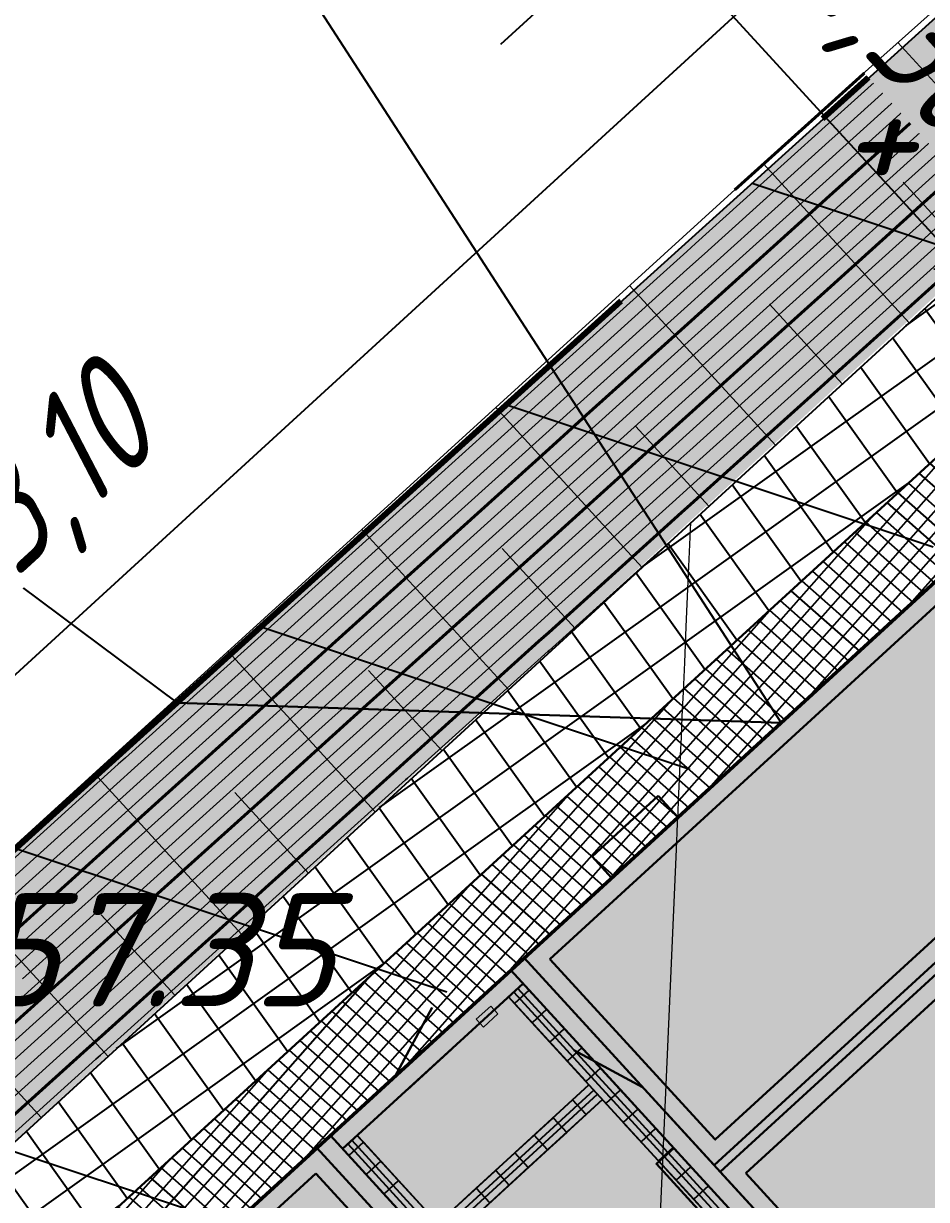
# Model space of a CAD drawing. Header units: metres. Extents: x 2306714 to 2308412, y 453204 to 454783.
# Drawn here: x 2306777.98 to 2306787.93, y 453294.09 to 453307.05 of the extents above; entities that cross this region are included whole.
import ezdxf

# ---------------------------------------------------------------- set-up
doc = ezdxf.new("R2010")
doc.units = ezdxf.units.M
doc.linetypes.add('ACAD_ISO02W100', pattern=[15, 12, -3])
for name, color, linetype, lineweight in [('280_ПОР_Откосы планировки', 250, 'Continuous', 20), ('ГП_АД том 3.2.6', 250, 'Continuous', 40), ('ГП_Борт_БР100.20.8', 15, 'Continuous', 30), ('ГП_ВП', 1, 'Continuous', 40), ('ГП_Границы ЗУ', 1, 'Continuous', 50), ('ГП_Контур здания', 1, 'Continuous', 40)]:
    doc.layers.add(name, color=color, linetype=linetype, lineweight=lineweight)
for name, color, linetype in [('АД_серый', 250, 'Continuous'), ('ГП_здания', 7, 'Continuous'), ('ГП_ПЗМ', 7, 'Continuous'), ('ГП_ПЗМ @ 0.5 (1)', 7, 'Continuous'), ('ГП_Размеры проезд', 7, 'Continuous'), ('ПП_Дорога_Покрытия_Газон', 3, 'Continuous')]:
    doc.layers.add(name, color=color, linetype=linetype)
doc.layers.add('ГП_Штриховка отмостки', color=7, linetype='Continuous', true_color=0xfbfccf)
doc.styles.add('ASML', font='isocpeui.ttf')
doc.styles.add('Ck_rus', font='isocpeur.ttf', dxfattribs={"width": 0.8, "oblique": 15, "height": 2.5})
doc.styles.add('СПДС', font='isocpeur.ttf')
doc.dimstyles.new('Ck_Линейный р-р', dxfattribs={"dimscale": 0, "dimtxt": 2.5, "dimasz": 1, "dimexe": 0.5, "dimexo": 0.5, "dimtad": 1, "dimzin": 1, "dimtxsty": 'Ck_rus', "dimblk": 'OBLIQUE', "dimcen": 0, "dimdle": 0.1, "dimadec": 0, "dimazin": 0, "dimtfac": 1, "dimtofl": 0, "dimtmove": 1, "dimatfit": 3, "dimfxl": 1, "dimarcsym": 0})

# ---------------------------------------------------------------- blocks, each defined once
blk = doc.blocks.new('АД 3.2.6')
at = {"layer": 'АД_серый'}
h = blk.add_hatch(dxfattribs=at)
h.set_pattern_fill('ANSI37', color=256, scale=0.25)
h.set_pattern_definition([(45, (-2306965.9422, -453205.9558), (-0.56126600757, 0.56126600757), []), (135, (-2306965.9422, -453205.9558), (-0.56126600757, -0.56126600757), [])])
edge = h.paths.add_edge_path()
edge.add_line((1053.932, 1206.085), (1054.025, 1208.205))
edge.add_line((1054.025, 1208.205), (1018.622, 1175.792))
edge.add_line((1018.622, 1175.792), (966.992, 1128.523))
edge.add_line((966.992, 1128.523), (878.484, 1047.491))
edge.add_line((878.484, 1047.491), (841.605, 1013.727))
edge.add_line((841.605, 1013.727), (814.315, 988.742))
edge.add_line((814.315, 988.742), (777.436, 954.979))
edge.add_line((777.436, 954.979), (740.558, 921.215))
edge.add_line((740.558, 921.215), (666.801, 853.688))
edge.add_line((666.801, 853.688), (629.922, 819.925))
edge.add_line((629.922, 819.925), (593.044, 786.161))
edge.add_line((593.044, 786.161), (556.165, 752.398))
edge.add_line((556.165, 752.398), (292.418, 510.929))
edge.add_line((292.418, 510.929), (59.061, 297.283))
edge.add_arc((479.248, -161.67), 622.25, 132.475091, 141.131797)
edge.add_line((-5.231, 228.811), (-27.958, 200.613))
edge.add_arc((-516.719, 594.546), 627.75, 312.475231, 321.131797, ccw=False)
edge.add_line((-92.817, 131.536), (-212.235, 22.206))
edge.add_line((-212.235, 22.206), (-211.222, 21.099))
edge.add_line((-211.222, 21.099), (-91.804, 130.43))
edge.add_arc((-516.719, 594.546), 629.25, 312.475231, 321.131797)
edge.add_line((-26.79, 199.672), (-4.063, 227.87))
edge.add_arc((479.248, -161.67), 620.75, 132.475091, 141.131797, ccw=False)
edge.add_line((60.074, 296.177), (293.446, 509.837))
edge.add_line((293.446, 509.837), (557.178, 751.291))
edge.add_line((557.178, 751.291), (594.057, 785.055))
edge.add_line((594.057, 785.055), (630.935, 818.818))
edge.add_line((630.935, 818.818), (667.814, 852.582))
edge.add_line((667.814, 852.582), (741.571, 920.109))
edge.add_line((741.571, 920.109), (778.449, 953.872))
edge.add_line((778.449, 953.872), (815.328, 987.636))
edge.add_line((815.328, 987.636), (842.618, 1012.621))
edge.add_line((842.618, 1012.621), (879.496, 1046.384))
edge.add_line((879.496, 1046.384), (968.005, 1127.417))
edge.add_line((968.005, 1127.417), (1019.635, 1174.685))
edge.add_line((1019.635, 1174.685), (1053.932, 1206.085))
blk = doc.blocks.new('A$Cc45fd573')
h = blk.add_hatch(color=1)
h.dxf.hatch_style = 1
h.paths.add_polyline_path([(16.274, 22.335), (33.203, 38.051), (37.49, 33.434), (20.56, 17.718)])
at = {"layer": 'ГП_Штриховка отмостки'}
h = blk.add_hatch(dxfattribs=at)
h.set_pattern_fill('ANSI37', color=8, scale=0.05, angle=-176.0662)
h.set_pattern_definition([(228.933840316, (-2303578.81353, -469156.88798), (0.119689804284, -0.104287646682), []), (318.933840316, (-2303578.81353, -469156.88798), (0.104287646682, 0.119689804284), [])])
h.paths.add_polyline_path([(14.861, 22.388), (33.256, 39.465), (38.903, 33.382), (20.508, 16.305)])
h.paths.add_polyline_path([(16.274, 22.335), (33.203, 38.051), (37.49, 33.434), (20.56, 17.718)], flags=16)
at = {"layer": 'ПП_Дорога_Покрытия_Газон'}
h = blk.add_hatch(dxfattribs=at)
h.set_pattern_fill('ANSI37', color=256, scale=0.15, angle=-9.0804)
h.set_pattern_definition([(35.919605022, (-2303578.81353, -469156.888), (-0.27939182252, 0.38568675373), []), (125.919605022, (-2303578.81353, -469156.888), (-0.38568675373, -0.27939182252), [])])
h.paths.add_polyline_path([(11.346, 7.8), (3.284, 0.317), (73.203, 65.221)], flags=17)
edge = h.paths.add_edge_path()
edge.add_line((72.051, 62.787), (71.37, 63.52))
edge.add_line((71.37, 63.52), (50.754, 44.383))
edge.add_line((50.754, 44.383), (51.435, 43.649))
edge.add_line((51.435, 43.649), (50.335, 42.629))
edge.add_line((50.335, 42.629), (49.654, 43.362))
edge.add_line((49.654, 43.362), (37.291, 31.885))
edge.add_line((37.291, 31.885), (37.971, 31.152))
edge.add_line((37.971, 31.152), (36.872, 30.131))
edge.add_line((36.872, 30.131), (36.191, 30.864))
edge.add_line((36.191, 30.864), (12.446, 8.821))
edge.add_line((12.446, 8.821), (13.126, 8.088))
edge.add_line((13.126, 8.088), (12.027, 7.068))
edge.add_line((12.027, 7.068), (11.346, 7.8))
edge.add_line((11.346, 7.8), (3.284, 0.317))
edge.add_line((3.284, 0.317), (3.965, -0.416))
edge.add_line((3.965, -0.416), (2.939, -1.369))
edge.add_line((2.939, -1.369), (2.258, -0.636))
edge.add_line((2.258, -0.636), (-3.607, -6.081))
edge.add_line((-3.607, -6.081), (-6.938, -2.487))
edge.add_line((-6.938, -2.487), (17.173, 19.896))
edge.add_line((17.173, 19.896), (14.861, 22.388))
edge.add_line((14.861, 22.388), (39.705, 45.452))
edge.add_line((39.705, 45.452), (39.658, 45.503))
edge.add_line((39.658, 45.503), (52.85, 57.749))
edge.add_line((52.85, 57.749), (51.061, 59.676))
edge.add_line((51.061, 59.676), (65.719, 73.283))
edge.add_line((65.719, 73.283), (73.203, 65.221))
edge.add_line((73.203, 65.221), (72.47, 64.541))
edge.add_line((72.47, 64.541), (73.15, 63.808))
edge.add_line((73.15, 63.808), (74.616, 65.168))
edge.add_line((74.616, 65.168), (65.772, 74.696))
edge.add_line((65.772, 74.696), (49.648, 59.729))
edge.add_line((49.648, 59.729), (51.28, 57.97))
edge.add_line((51.28, 57.97), (13.243, 22.66))
edge.add_line((13.243, 22.66), (15.761, 19.948))
edge.add_line((15.761, 19.948), (-7.622, -1.758))
edge.add_line((-7.622, -1.758), (-2.927, -6.814))
edge.add_line((-2.927, -6.814), (72.051, 62.787))
at = {"layer": 'ГП_Борт_БР100.20.8'}
blk.add_lwpolyline([(14.861, 22.388), (39.705, 45.452), (39.658, 45.503), (52.85, 57.749), (51.061, 59.676), (65.719, 73.283), (73.203, 65.221), (72.47, 64.541), (73.15, 63.808), (72.051, 62.787), (71.37, 63.52), (50.754, 44.383), (51.435, 43.649), (50.336, 42.628), (49.654, 43.362), (37.291, 31.885), (37.971, 31.152), (36.872, 30.131), (36.192, 30.864), (12.446, 8.821)], dxfattribs=at)
at = {"layer": 'ГП_Контур здания', "color": 250, "lineweight": 50, "ltscale": 100}
blk.add_lwpolyline([(16.274, 22.335), (33.203, 38.051), (37.49, 33.434), (20.56, 17.718)], close=True, dxfattribs=at)
at = {"layer": 'ГП_Штриховка отмостки', "color": 8}
blk.add_lwpolyline([(14.861, 22.388), (33.256, 39.465), (38.903, 33.382), (20.508, 16.305)], close=True, dxfattribs=at)
at = {"layer": 'ПП_Дорога_Покрытия_Газон'}
blk.add_lwpolyline([(-2.928, -6.814), (-7.622, -1.758), (15.76, 19.949), (13.243, 22.66), (51.28, 57.97), (49.648, 59.729), (65.772, 74.696), (74.616, 65.168)], close=True, dxfattribs=at)
blk = doc.blocks.new('_Oblique')
at = {"color": 0, "linetype": 'ByBlock', "lineweight": -2}
blk.add_line((-0.5, -0.5), (0.5, 0.5), dxfattribs=at)
blk = doc.blocks.new('*D93')
at = {"layer": 'ГП_Размеры проезд', "color": 0, "lineweight": -2, "transparency": 16777216}
for p, q in [((2306785.666, 453307.28), (2306788.367, 453304.33)), ((2306789.279, 453303.334), (2306788.333, 453304.367))]:
    blk.add_line(p, q, dxfattribs=at)
at = {"layer": 'ГП_Размеры проезд', "color": 0, "lineweight": -2, "transparency": 16777216, "xscale": 0.5, "yscale": 0.5, "zscale": 0.5}
for p, rotation in [((2306788.367, 453304.33), 132.47637244664), ((2306789.245, 453303.371), 312.4763724466401)]:
    blk.add_blockref('_Oblique', p, dxfattribs=dict(at, rotation=rotation))
at = {"layer": 'ГП_Размеры проезд', "color": 0, "lineweight": 30, "transparency": 16777216, "insert": (2306787.731, 453306.876), "char_height": 1.25, "attachment_point": 5, "rotation": 312.4764, "style": 'Ck_rus', "bg_fill": 3, "box_fill_scale": 1.1, "bg_fill_color": 9, "bg_fill_true_color": 13158600, "bg_fill_transparency": 0}
blk.add_mtext('1,30', dxfattribs=at)
blk = doc.blocks.new('BD_Cart_Volume')
at = {"color": 1, "linetype": 'ByBlock', "lineweight": -2, "transparency": 33554687, "style": 'СПДС'}
blk.add_attdef('Volume_001', (-2.125, 0.75), '', height=2.5, dxfattribs=at)
at = {"color": 7, "linetype": 'ByBlock', "lineweight": -2, "transparency": 33554687, "style": 'СПДС'}
blk.add_attdef('Area_001', (-1.0625, -1.625), '', height=1.25, dxfattribs=at)
blk = doc.blocks.new('Площадка НОП парковаязона')
at = {"layer": 'ГП_ПЗМ'}
h = blk.add_hatch(dxfattribs=at)
h.set_pattern_fill('ANSI31', color=1, angle=5156.6202, style=0)
h.set_pattern_definition([(161.62015618, (-2306729.4586, -453201.8055), (-1.001125794, -3.013033711), [])])
h.paths.add_polyline_path([(25.713, 57.762), (25.713, 69.743), (19.841, 64.172)], flags=0)
h.paths.add_polyline_path([(45.713, 76.071), (47.558, 77.76), (45.713, 77.76)], flags=0)
h.paths.add_polyline_path([(65.713, 94.381), (69.403, 97.76), (65.713, 97.76)], flags=0)
h.paths.add_polyline_path([(98.544, 137.76), (90.749, 137.76), (93.578, 140.331), (96.477, 140.173), (98.424, 137.901)], flags=0)
h.paths.add_polyline_path([(91.249, 117.76), (88.286, 117.76), (87.649, 117.176), (87.114, 117.76), (85.713, 117.76), (85.713, 112.692)], flags=0)
h.paths.add_polyline_path([(87.114, 117.76), (85.713, 119.291), (85.713, 117.76)], flags=0)
h.paths.add_polyline_path([(85.713, 127.606), (85.713, 133.19), (90.749, 137.76), (98.544, 137.76), (99.695, 136.418), (101.686, 134.094), (100.375, 132.893), (103.751, 129.206), (91.249, 117.76), (88.286, 117.76), (100.925, 129.331), (94.847, 135.969)], flags=0)
h.paths.add_polyline_path([(85.713, 133.19), (77.256, 125.561), (77.167, 122.502), (77.357, 122.305), (72.344, 117.76), (85.713, 117.76), (85.713, 119.291), (81.571, 123.815), (85.713, 127.606)], flags=0)
h.paths.add_polyline_path([(65.713, 111.768), (65.713, 97.76), (69.403, 97.76), (85.713, 112.692), (85.713, 117.76), (72.344, 117.76)], flags=0)
h.paths.add_polyline_path([(45.713, 77.76), (34.164, 77.76), (41.308, 84.538), (40.356, 85.548), (40.452, 88.908), (45.713, 93.696), (45.713, 87.731), (44.912, 86.998), (45.713, 86.123)], flags=0)
h.paths.add_polyline_path([(65.713, 94.381), (65.713, 97.76), (64.751, 97.76), (65.521, 96.919), (49.369, 82.13), (45.713, 86.123), (45.713, 77.76), (47.558, 77.76)], flags=0)
h.paths.add_polyline_path([(45.713, 93.696), (45.713, 87.731), (56.667, 97.76), (50.211, 97.76)], flags=0)
h.paths.add_polyline_path([(50.211, 97.76), (56.667, 97.76), (61.065, 101.786), (64.751, 97.76), (65.713, 97.76), (65.713, 111.768)], flags=0)
h.paths.add_polyline_path([(25.713, 69.743), (25.713, 57.762), (45.713, 76.071), (45.713, 77.76), (34.164, 77.76)], flags=0)
h.paths.add_polyline_path([(74.746, 113.499), (70.32, 109.447), (74.372, 105.022), (78.797, 109.074)])
h.paths.add_polyline_path([(29.118, 65.894), (30.15, 66.839), (31.299, 65.585), (30.266, 64.64)])
h.paths.add_polyline_path([(33.028, 71.101), (34.986, 68.962), (40.518, 74.026), (38.56, 76.165)])
for points in [[(50.211, 97.76), (56.87, 97.539), (62.152, 102.375), (65.713, 98.487), (65.713, 98.487), (65.713, 111.768)], [(45.713, 93.696), (45.713, 87.324), (56.87, 97.539), (50.211, 97.76)]]:
    blk.add_lwpolyline(points, close=True, dxfattribs=at)
at = {"layer": 'ГП_ПЗМ', "flags": 128}
for points in [[(40.893, 106.961), (45.352, 106.961), (45.352, 109.036), (45.352, 104.886), (45.352, 106.961), (50.772, 106.961), (56.87, 97.539)], [(33.88, 102.416), (38.599, 102.416), (38.599, 104.491), (38.599, 100.341), (38.599, 102.416), (43.962, 102.416), (50.211, 97.76)]]:
    blk.add_lwpolyline(points, dxfattribs=at)
at = {"layer": 'ГП_ПЗМ @ 0.5 (1)'}
ref = blk.add_blockref('BD_Cart_Volume', (60.496, 103.016), dxfattribs=dict(at, xscale=0.5, yscale=0.5, zscale=0.5))
ref.add_attrib('Volume_001', '+105.46', (57.496, 103.391), dxfattribs={"layer": '0', "color": 1, "linetype": 'ByBlock', "lineweight": -2, "transparency": 33554687, "height": 1.25, "style": 'ASML'})
ref = blk.add_blockref('BD_Cart_Volume', (49.794, 94.02), dxfattribs=dict(at, xscale=0.5, yscale=0.5, zscale=0.5))
ref.add_attrib('Volume_001', '+57.35', (47.149, 94.411), dxfattribs={"layer": '0', "color": 1, "linetype": 'ByBlock', "lineweight": -2, "transparency": 33554687, "height": 1.25, "style": 'ASML'})
blk = doc.blocks.new('Откос парковая 5 этап')
at = {"layer": '280_ПОР_Откосы планировки'}
h = blk.add_hatch(dxfattribs=at)
h.set_pattern_fill('GRASS', color=110, scale=0.02, style=0)
h.set_pattern_definition([(90, (39.45958, -132.47252), (-0.3592102448, 0.3592102448), [0.09525, -0.6231704896]), (45, (39.4596, -132.4725), (-0.35921024484, 0.35921024484), [0.09525, -0.41275]), (135, (39.4596, -132.4725), (-0.35921024484, -0.35921024484), [0.09525, -0.41275])])
edge = h.paths.add_edge_path()
edge.add_line((2306749.3, 453265.978), (2306770.766, 453286.343))
edge.add_line((2306770.766, 453286.343), (2306769.814, 453287.343))
edge.add_arc((2306771.561, 453288.979), 2.394, 133.6006, 223.1278, ccw=False)
edge.add_line((2306769.91, 453290.713), (2306806.815, 453324.11))
edge.add_line((2306806.815, 453324.11), (2306806.628, 453324.301))
edge.add_arc((2306808.15, 453325.795), 2.133, 132.3117, 224.4595, ccw=False)
edge.add_line((2306806.714, 453327.372), (2306823.024, 453342.137))
edge.add_arc((2306824.403, 453340.647), 2.031, 40.9819, 132.7766, ccw=False)
edge.add_line((2306825.936, 453341.979), (2306831.144, 453335.899))
edge.add_line((2306831.144, 453335.899), (2306829.834, 453334.699))
edge.add_line((2306829.834, 453334.699), (2306824.431, 453340.599))
edge.add_line((2306824.431, 453340.599), (2306808.204, 453325.744))
edge.add_line((2306808.204, 453325.744), (2306809.752, 453323.978))
edge.add_line((2306809.752, 453323.978), (2306771.545, 453288.928))
edge.add_line((2306771.545, 453288.928), (2306773.883, 453286.206))
edge.add_line((2306773.883, 453286.206), (2306750.477, 453264.693))
edge.add_line((2306750.477, 453264.693), (2306749.3, 453265.978))
at = {"layer": '280_ПОР_Откосы планировки', "color": 0, "linetype": 'Continuous', "lineweight": 20}
for p, q in [((2306789.212, 453305.103, 149.574), (2306787.617, 453306.845, 147.999)), ((2306787.74, 453303.755, 149.584), (2306786.134, 453305.509, 147.999)), ((2306788.476, 453304.429, 149.579), (2306787.674, 453305.305, 148.787)), ((2306786.268, 453302.407, 149.594), (2306784.659, 453304.165, 148.005)), ((2306787.004, 453303.081, 149.589), (2306786.2, 453303.959, 148.795)), ((2306784.795, 453301.059, 149.604), (2306783.183, 453302.821, 148.012)), ((2306785.532, 453301.733, 149.599), (2306784.726, 453302.613, 148.804)), ((2306783.323, 453299.712, 149.614), (2306781.707, 453301.476, 148.018)), ((2306784.059, 453300.386, 149.609), (2306783.252, 453301.267, 148.812)), ((2306781.851, 453298.364, 149.624), (2306780.232, 453300.132, 148.025)), ((2306782.587, 453299.038, 149.619), (2306781.778, 453299.921, 148.82)), ((2306780.379, 453297.016, 149.634), (2306778.756, 453298.788, 148.032)), ((2306781.115, 453297.69, 149.629), (2306780.304, 453298.575, 148.828)), ((2306778.906, 453295.668, 149.644), (2306777.279, 453297.444, 148.037)), ((2306779.642, 453296.342, 149.639), (2306778.83, 453297.229, 148.837)), ((2306778.17, 453294.994, 149.649), (2306777.356, 453295.883, 148.845))]:
    blk.add_line(p, q, dxfattribs=at)
blk.add_polyline3d([(2306775.354, 453295.693, 148.045), (2306779.028, 453299.035, 148.03), (2306786.85, 453306.161, 147.995), (2306796.01, 453314.332, 148.04)], dxfattribs=at)
blk = doc.blocks.new('МКА_АТС 23.1')
at = {"layer": 'ГП_здания', "lineweight": 30}
for p, q in [((10.168, 0), (10.98, 0.284)), ((9.2, -6.1), (9.2, 0)), ((11.9, -6.1), (11.9, 0)), ((9.2, -0.2), (11.9, -0.2)), ((10.164, -0.2), (10.826, -0.2)), ((11.816, -1.12), (12.1, -1.932)), ((11.9, -1.07), (11.9, -2.03))]:
    blk.add_line(p, q, dxfattribs=at)
at = {"layer": 'ГП_здания'}
for p, q in [((9.2, 0), (9.42, 0)), ((11.68, 0), (11.9, 0)), ((9.28, -0.2), (9.28, -1.529)), ((9.34, -1.515), (9.34, -0.2)), ((9.42, -0.2), (9.42, -1.45)), ((9.42, -0.2), (9.42, -0.3)), ((11.68, -1.45), (11.68, -0.2)), ((9.42, -0.3), (9.2, -0.3)), ((11.9, -0.3), (11.68, -0.3)), ((9.42, -0.585), (9.2, -0.585)), ((11.9, -0.585), (11.68, -0.585)), ((9.42, -0.875), (9.2, -0.875)), ((11.9, -0.875), (11.68, -0.875)), ((11.9, -1.16), (11.68, -1.16)), ((9.42, -1.515), (11.68, -1.515)), ((10.285, -1.735), (10.285, -1.515)), ((10.86, -1.735), (10.86, -1.515)), ((11.435, -1.735), (11.435, -1.515)), ((11.68, -6.1), (11.68, -1.465)), ((11.68, -1.595), (9.42, -1.595)), ((9.42, -1.655), (11.68, -1.655)), ((11.68, -1.735), (9.42, -1.735)), ((11.68, -1.735), (10.57, -1.735)), ((11.68, -1.72), (11.68, -1.72)), ((11.68, -1.79), (11.9, -1.79)), ((11.68, -2.075), (11.9, -2.075)), ((11.68, -2.365), (11.9, -2.365)), ((11.68, -2.94), (11.9, -2.94)), ((11.68, -3.225), (11.9, -3.225))]:
    blk.add_line(p, q, dxfattribs=at)
at = {"layer": 'ГП_здания', "lineweight": 0, "ltscale": 60}
for p, q in [((15.589, -0.2), (16.111, -0.2)), ((13.661, -3.4), (13.139, -3.4))]:
    blk.add_line(p, q, dxfattribs=at)
at = {"layer": 'ГП_здания', "lineweight": 30}
for points in [[(14.395, 0.32), (14.395, 0), (13.405, 0), (13.405, 0.32)], [(0, -3.1), (0, 0), (9, 0), (9, -3.1)], [(0, -6.3), (0, -3.2), (9, -3.2), (9, -6.3), (9, 0), (12.1, 0), (23.1, 0), (23.1, -3.1), (12.1, -3.1), (12.1, 0), (12.1, -6.3), (9, -6.3)], [(8.8, -0.2), (8.8, -2.9), (0.2, -2.9), (0.2, -0.2)], [(12.3, -0.2), (22.9, -0.2), (22.9, -2.9), (12.3, -2.9)], [(11.64, -3.74), (11.64, -2.66), (11.9, -2.66), (11.9, -3.74)], [(12.1, -3.2), (23.1, -3.2), (23.1, -6.3), (12.1, -6.3)], [(12.3, -3.4), (12.3, -6.1), (22.9, -6.1), (22.9, -3.4)]]:
    blk.add_lwpolyline(points, close=True, dxfattribs=at)
at = {"layer": 'ГП_здания', "lineweight": 0}
blk.add_lwpolyline([(11.468, -0.141), (11.252, -0.141), (11.252, -0.259), (11.468, -0.259)], close=True, dxfattribs=at)
at = {"layer": 'ГП_здания'}
for points in [[(11.9, -0.2), (11.9, -0.3), (11.68, -0.3), (11.68, -0.2)], [(9.42, -0.3), (9.42, -0.875), (9.2, -0.875), (9.2, -0.3)], [(11.9, -0.3), (11.9, -0.875), (11.68, -0.875), (11.68, -0.3)], [(9.42, -0.875), (9.42, -1.515), (9.2, -1.515), (9.2, -0.875)], [(11.9, -0.875), (11.9, -1.465), (11.68, -1.465), (11.68, -0.875)], [(9.995, -1.735), (9.42, -1.735), (9.42, -1.515), (9.995, -1.515)], [(10.57, -1.735), (9.995, -1.735), (9.995, -1.515), (10.57, -1.515)], [(11.145, -1.735), (10.57, -1.735), (10.57, -1.515), (11.145, -1.515)], [(11.68, -2.65), (11.68, -2.075), (11.9, -2.075), (11.9, -2.65)], [(11.68, -3.225), (11.68, -2.65), (11.9, -2.65), (11.9, -3.225)], [(11.68, -3.8), (11.68, -3.225), (11.9, -3.225), (11.9, -3.8)]]:
    blk.add_lwpolyline(points, close=True, dxfattribs=at)
for points in [[(11.76, -0.2), (11.76, -1.465), (11.76, -6.1)], [(11.82, -6.1), (11.82, -1.465), (11.82, -0.2)]]:
    blk.add_lwpolyline(points, dxfattribs=at)
blk = doc.blocks.new('*D293')
at = {"layer": 'ГП_Размеры проезд', "color": 0, "lineweight": -2, "transparency": 16777216}
for p, q in [((2306792.572, 453303.131), (2306787.326, 453308.861)), ((2306770.42, 453293.044), (2306787.532, 453308.71)), ((2306775.535, 453287.532), (2306770.288, 453293.262))]:
    blk.add_line(p, q, dxfattribs=at)
at = {"layer": 'ГП_Размеры проезд', "color": 0, "lineweight": -2, "transparency": 16777216, "xscale": 0.5, "yscale": 0.5, "zscale": 0.5}
for p, rotation in [((2306787.495, 453308.677), 42.47637245161665), ((2306770.457, 453293.078), 222.4763724516167)]:
    blk.add_blockref('_Oblique', p, dxfattribs=dict(at, rotation=rotation))
at = {"layer": 'ГП_Размеры проезд', "color": 0, "lineweight": 30, "transparency": 16777216, "insert": (2306778.132, 453301.799), "char_height": 1.25, "attachment_point": 5, "rotation": 42.4764, "style": 'Ck_rus', "bg_fill": 3, "box_fill_scale": 1.1, "bg_fill_color": 9, "bg_fill_true_color": 13158600, "bg_fill_transparency": 0}
blk.add_mtext('23,10', dxfattribs=at)
blk = doc.blocks.new('*D292')
at = {"layer": 'ГП_Размеры проезд', "color": 0, "lineweight": -2, "transparency": 16777216}
for p, q in [((2306791.002, 453306.326), (2306788.063, 453309.537)), ((2306787.458, 453308.643), (2306788.269, 453309.386)), ((2306785.733, 453309.109), (2306783.236, 453306.823)), ((2306787.863, 453309.014), (2306785.733, 453309.109)), ((2306790.265, 453305.651), (2306787.326, 453308.861))]:
    blk.add_line(p, q, dxfattribs=at)
at = {"layer": 'ГП_Размеры проезд', "color": 0, "lineweight": -2, "transparency": 16777216, "xscale": 0.5, "yscale": 0.5, "zscale": 0.5}
for p, rotation in [((2306788.232, 453309.352), 42.47637243691694), ((2306787.494, 453308.677), 222.4763724369169)]:
    blk.add_blockref('_Oblique', p, dxfattribs=dict(at, rotation=rotation))
at = {"layer": 'ГП_Размеры проезд', "color": 0, "lineweight": 30, "transparency": 16777216, "insert": (2306783.64, 453308.888), "char_height": 1.25, "attachment_point": 5, "rotation": 42.4764, "style": 'Ck_rus', "bg_fill": 3, "box_fill_scale": 1.1, "bg_fill_color": 9, "bg_fill_true_color": 13158600, "bg_fill_transparency": 0}
blk.add_mtext('1,00', dxfattribs=at)

msp = doc.modelspace()

# ---------------------------------------------------------------- block references
at = {"layer": 'ГП_АД том 3.2.6'}
msp.add_blockref('АД 3.2.6', (2306959.994, 453221.76), dxfattribs=at)

# ---------------------------------------------------------------- next in the draw order: block references
at = {"layer": 'ГП_здания', "rotation": 359.6050368473819}
msp.add_blockref('A$Cc45fd573', (2306758.146, 453266.36), dxfattribs=at)

# ---------------------------------------------------------------- next in the draw order: linework, layer by layer
at = {"layer": 'ГП_ВП', "color": 1, "linetype": 'Continuous', "lineweight": 20, "flags": 128}
for points, elevation in [([(2306794.483, 453312.834), (2306793.032, 453311.525), (2306792.958, 453311.458), (2306791.513, 453310.155), (2306791.432, 453310.082), (2306789.994, 453308.785), (2306789.907, 453308.706), (2306788.475, 453307.415), (2306788.381, 453307.331), (2306786.956, 453306.045), (2306786.853, 453305.952), (2306785.384, 453304.628), (2306785.288, 453304.541), (2306783.813, 453303.21), (2306783.724, 453303.13), (2306782.241, 453301.793), (2306782.159, 453301.719), (2306780.67, 453300.376), (2306780.595, 453300.308), (2306779.098, 453298.958), (2306779.019, 453298.887), (2306777.254, 453297.295)], 148.1), ([(2306794.483, 453312.834), (2306793.032, 453311.525), (2306792.958, 453311.458), (2306791.513, 453310.155), (2306791.432, 453310.082), (2306789.994, 453308.785), (2306789.907, 453308.706), (2306788.475, 453307.415), (2306788.381, 453307.331), (2306786.956, 453306.045), (2306786.853, 453305.952), (2306785.384, 453304.628), (2306785.288, 453304.541), (2306783.813, 453303.21), (2306783.724, 453303.13), (2306782.241, 453301.793), (2306782.159, 453301.719), (2306780.67, 453300.376), (2306780.595, 453300.308), (2306779.098, 453298.958), (2306779.019, 453298.887), (2306777.254, 453297.295)], 148.1), ([(2306794.484, 453312.632), (2306793.134, 453311.415), (2306792.959, 453311.257), (2306791.615, 453310.045), (2306791.435, 453309.883), (2306790.095, 453308.675), (2306789.91, 453308.508), (2306788.576, 453307.305), (2306788.386, 453307.133), (2306787.057, 453305.935), (2306786.856, 453305.753), (2306785.486, 453304.517), (2306785.291, 453304.342), (2306783.914, 453303.1), (2306783.727, 453302.931), (2306782.343, 453301.682), (2306782.163, 453301.52), (2306780.771, 453300.265), (2306780.598, 453300.109), (2306779.199, 453298.848), (2306779.006, 453298.673), (2306777.355, 453297.185)], 148.2), ([(2306794.484, 453312.632), (2306793.134, 453311.415), (2306792.959, 453311.257), (2306791.615, 453310.045), (2306791.435, 453309.883), (2306790.095, 453308.675), (2306789.91, 453308.508), (2306788.576, 453307.305), (2306788.386, 453307.133), (2306787.057, 453305.935), (2306786.856, 453305.753), (2306785.486, 453304.517), (2306785.291, 453304.342), (2306783.914, 453303.1), (2306783.727, 453302.931), (2306782.343, 453301.682), (2306782.163, 453301.52), (2306780.771, 453300.265), (2306780.598, 453300.109), (2306779.199, 453298.848), (2306779.006, 453298.673), (2306777.355, 453297.185)], 148.2), ([(2306794.484, 453312.431), (2306793.235, 453311.304), (2306792.961, 453311.057), (2306791.716, 453309.934), (2306791.437, 453309.683), (2306790.197, 453308.564), (2306789.914, 453308.309), (2306788.678, 453307.194), (2306788.391, 453306.936), (2306787.159, 453305.824), (2306786.858, 453305.553), (2306785.587, 453304.407), (2306785.294, 453304.143), (2306784.015, 453302.989), (2306783.73, 453302.732), (2306782.444, 453301.572), (2306782.166, 453301.321), (2306780.872, 453300.154), (2306780.602, 453299.911), (2306779.301, 453298.737), (2306778.993, 453298.459), (2306777.457, 453297.074)], 148.3), ([(2306794.484, 453312.431), (2306793.235, 453311.304), (2306792.961, 453311.057), (2306791.716, 453309.934), (2306791.437, 453309.683), (2306790.197, 453308.564), (2306789.914, 453308.309), (2306788.678, 453307.194), (2306788.391, 453306.936), (2306787.159, 453305.824), (2306786.858, 453305.553), (2306785.587, 453304.407), (2306785.294, 453304.143), (2306784.015, 453302.989), (2306783.73, 453302.732), (2306782.444, 453301.572), (2306782.166, 453301.321), (2306780.872, 453300.154), (2306780.602, 453299.911), (2306779.301, 453298.737), (2306778.993, 453298.459), (2306777.457, 453297.074)], 148.3), ([(2306794.484, 453312.229), (2306793.336, 453311.193), (2306792.962, 453310.856), (2306791.817, 453309.823), (2306791.44, 453309.483), (2306790.298, 453308.453), (2306789.918, 453308.111), (2306788.779, 453307.083), (2306788.396, 453306.738), (2306787.26, 453305.713), (2306786.861, 453305.354), (2306785.688, 453304.296), (2306785.297, 453303.943), (2306784.117, 453302.879), (2306783.733, 453302.533), (2306782.545, 453301.461), (2306782.169, 453301.122), (2306780.974, 453300.044), (2306780.606, 453299.712), (2306779.402, 453298.626), (2306778.98, 453298.246), (2306777.558, 453296.963)], 148.4), ([(2306794.484, 453312.229), (2306793.336, 453311.193), (2306792.962, 453310.856), (2306791.817, 453309.823), (2306791.44, 453309.483), (2306790.298, 453308.453), (2306789.918, 453308.111), (2306788.779, 453307.083), (2306788.396, 453306.738), (2306787.26, 453305.713), (2306786.861, 453305.354), (2306785.688, 453304.296), (2306785.297, 453303.943), (2306784.117, 453302.879), (2306783.733, 453302.533), (2306782.545, 453301.461), (2306782.169, 453301.122), (2306780.974, 453300.044), (2306780.606, 453299.712), (2306779.402, 453298.626), (2306778.98, 453298.246), (2306777.558, 453296.963)], 148.4), ([(2306794.485, 453311.826), (2306793.539, 453310.972), (2306792.965, 453310.455), (2306792.02, 453309.602), (2306791.446, 453309.084), (2306790.501, 453308.232), (2306789.926, 453307.714), (2306788.982, 453306.862), (2306788.406, 453306.343), (2306787.463, 453305.492), (2306786.866, 453304.954), (2306785.891, 453304.075), (2306785.303, 453303.545), (2306784.319, 453302.657), (2306783.74, 453302.135), (2306782.748, 453301.24), (2306782.176, 453300.724), (2306781.176, 453299.823), (2306780.613, 453299.314), (2306779.605, 453298.405), (2306778.954, 453297.818), (2306777.76, 453296.742)], 148.6), ([(2306794.485, 453311.826), (2306793.539, 453310.972), (2306792.965, 453310.455), (2306792.02, 453309.602), (2306791.446, 453309.084), (2306790.501, 453308.232), (2306789.926, 453307.714), (2306788.982, 453306.862), (2306788.406, 453306.343), (2306787.463, 453305.492), (2306786.866, 453304.954), (2306785.891, 453304.075), (2306785.303, 453303.545), (2306784.319, 453302.657), (2306783.74, 453302.135), (2306782.748, 453301.24), (2306782.176, 453300.724), (2306781.176, 453299.823), (2306780.613, 453299.314), (2306779.605, 453298.405), (2306778.954, 453297.818), (2306777.76, 453296.742)], 148.6), ([(2306794.486, 453311.624), (2306793.64, 453310.862), (2306792.967, 453310.254), (2306792.121, 453309.492), (2306791.448, 453308.885), (2306790.602, 453308.121), (2306789.93, 453307.515), (2306789.083, 453306.751), (2306788.411, 453306.145), (2306787.564, 453305.381), (2306786.869, 453304.755), (2306785.992, 453303.964), (2306785.306, 453303.345), (2306784.421, 453302.547), (2306783.743, 453301.935), (2306782.849, 453301.129), (2306782.18, 453300.526), (2306781.277, 453299.712), (2306780.616, 453299.116), (2306779.706, 453298.295), (2306778.941, 453297.604), (2306777.862, 453296.631)], 148.7), ([(2306794.486, 453311.624), (2306793.64, 453310.862), (2306792.967, 453310.254), (2306792.121, 453309.492), (2306791.448, 453308.885), (2306790.602, 453308.121), (2306789.93, 453307.515), (2306789.083, 453306.751), (2306788.411, 453306.145), (2306787.564, 453305.381), (2306786.869, 453304.755), (2306785.992, 453303.964), (2306785.306, 453303.345), (2306784.421, 453302.547), (2306783.743, 453301.935), (2306782.849, 453301.129), (2306782.18, 453300.526), (2306781.277, 453299.712), (2306780.616, 453299.116), (2306779.706, 453298.295), (2306778.941, 453297.604), (2306777.862, 453296.631)], 148.7), ([(2306794.486, 453311.422), (2306793.741, 453310.751), (2306792.968, 453310.054), (2306792.222, 453309.381), (2306791.451, 453308.685), (2306790.703, 453308.011), (2306789.933, 453307.317), (2306789.184, 453306.641), (2306788.416, 453305.948), (2306787.665, 453305.271), (2306786.872, 453304.555), (2306786.094, 453303.853), (2306785.309, 453303.146), (2306784.522, 453302.436), (2306783.746, 453301.736), (2306782.95, 453301.019), (2306782.183, 453300.327), (2306781.379, 453299.601), (2306780.62, 453298.917), (2306779.807, 453298.184), (2306778.928, 453297.391), (2306777.963, 453296.521)], 148.8), ([(2306794.486, 453311.422), (2306793.741, 453310.751), (2306792.968, 453310.054), (2306792.222, 453309.381), (2306791.451, 453308.685), (2306790.703, 453308.011), (2306789.933, 453307.317), (2306789.184, 453306.641), (2306788.416, 453305.948), (2306787.665, 453305.271), (2306786.872, 453304.555), (2306786.094, 453303.853), (2306785.309, 453303.146), (2306784.522, 453302.436), (2306783.746, 453301.736), (2306782.95, 453301.019), (2306782.183, 453300.327), (2306781.379, 453299.601), (2306780.62, 453298.917), (2306779.807, 453298.184), (2306778.928, 453297.391), (2306777.963, 453296.521)], 148.8), ([(2306794.486, 453311.221), (2306793.843, 453310.64), (2306792.97, 453309.853), (2306792.324, 453309.27), (2306791.454, 453308.486), (2306790.805, 453307.9), (2306789.937, 453307.118), (2306789.285, 453306.53), (2306788.421, 453305.75), (2306787.766, 453305.16), (2306786.875, 453304.356), (2306786.195, 453303.743), (2306785.312, 453302.946), (2306784.623, 453302.325), (2306783.749, 453301.537), (2306783.052, 453300.908), (2306782.186, 453300.128), (2306781.48, 453299.491), (2306780.623, 453298.718), (2306779.908, 453298.073), (2306778.915, 453297.177), (2306778.064, 453296.41), (2306777.082, 453295.524)], 148.9), ([(2306794.486, 453311.221), (2306793.843, 453310.64), (2306792.97, 453309.853), (2306792.324, 453309.27), (2306791.454, 453308.486), (2306790.805, 453307.9), (2306789.937, 453307.118), (2306789.285, 453306.53), (2306788.421, 453305.75), (2306787.766, 453305.16), (2306786.875, 453304.356), (2306786.195, 453303.743), (2306785.312, 453302.946), (2306784.623, 453302.325), (2306783.749, 453301.537), (2306783.052, 453300.908), (2306782.186, 453300.128), (2306781.48, 453299.491), (2306780.623, 453298.718), (2306779.908, 453298.073), (2306778.915, 453297.177), (2306778.064, 453296.41), (2306777.082, 453295.524)], 148.9), ([(2306794.487, 453310.818), (2306794.045, 453310.419), (2306792.973, 453309.452), (2306792.526, 453309.049), (2306791.459, 453308.087), (2306791.007, 453307.679), (2306789.945, 453306.721), (2306789.488, 453306.309), (2306788.431, 453305.355), (2306787.969, 453304.939), (2306786.88, 453303.957), (2306786.397, 453303.522), (2306785.318, 453302.548), (2306784.826, 453302.104), (2306783.755, 453301.139), (2306783.254, 453300.687), (2306782.193, 453299.73), (2306781.683, 453299.269), (2306780.631, 453298.321), (2306780.111, 453297.852), (2306778.889, 453296.75), (2306778.267, 453296.189), (2306777.057, 453295.098)], 149.1), ([(2306794.487, 453310.818), (2306794.045, 453310.419), (2306792.973, 453309.452), (2306792.526, 453309.049), (2306791.459, 453308.087), (2306791.007, 453307.679), (2306789.945, 453306.721), (2306789.488, 453306.309), (2306788.431, 453305.355), (2306787.969, 453304.939), (2306786.88, 453303.957), (2306786.397, 453303.522), (2306785.318, 453302.548), (2306784.826, 453302.104), (2306783.755, 453301.139), (2306783.254, 453300.687), (2306782.193, 453299.73), (2306781.683, 453299.269), (2306780.631, 453298.321), (2306780.111, 453297.852), (2306778.889, 453296.75), (2306778.267, 453296.189), (2306777.057, 453295.098)], 149.1), ([(2306794.488, 453310.616), (2306794.147, 453310.308), (2306792.975, 453309.252), (2306792.627, 453308.938), (2306791.462, 453307.887), (2306791.108, 453307.568), (2306789.949, 453306.522), (2306789.589, 453306.198), (2306788.435, 453305.158), (2306788.07, 453304.828), (2306786.883, 453303.757), (2306786.499, 453303.411), (2306785.321, 453302.348), (2306784.927, 453301.994), (2306783.758, 453300.94), (2306783.355, 453300.576), (2306782.196, 453299.531), (2306781.784, 453299.159), (2306780.634, 453298.122), (2306780.212, 453297.741), (2306778.876, 453296.536), (2306778.368, 453296.078), (2306777.044, 453294.884)], 149.2), ([(2306794.488, 453310.616), (2306794.147, 453310.308), (2306792.975, 453309.252), (2306792.627, 453308.938), (2306791.462, 453307.887), (2306791.108, 453307.568), (2306789.949, 453306.522), (2306789.589, 453306.198), (2306788.435, 453305.158), (2306788.07, 453304.828), (2306786.883, 453303.757), (2306786.499, 453303.411), (2306785.321, 453302.348), (2306784.927, 453301.994), (2306783.758, 453300.94), (2306783.355, 453300.576), (2306782.196, 453299.531), (2306781.784, 453299.159), (2306780.634, 453298.122), (2306780.212, 453297.741), (2306778.876, 453296.536), (2306778.368, 453296.078), (2306777.044, 453294.884)], 149.2), ([(2306794.488, 453310.414), (2306794.248, 453310.198), (2306792.976, 453309.051), (2306792.729, 453308.828), (2306791.464, 453307.687), (2306791.21, 453307.458), (2306789.952, 453306.324), (2306789.691, 453306.088), (2306788.44, 453304.96), (2306788.172, 453304.718), (2306786.885, 453303.558), (2306786.6, 453303.3), (2306785.323, 453302.149), (2306785.028, 453301.883), (2306783.762, 453300.74), (2306783.457, 453300.465), (2306782.2, 453299.332), (2306781.885, 453299.048), (2306780.638, 453297.923), (2306780.314, 453297.631), (2306778.863, 453296.322), (2306778.47, 453295.968), (2306777.032, 453294.671)], 149.3), ([(2306794.488, 453310.414), (2306794.248, 453310.198), (2306792.976, 453309.051), (2306792.729, 453308.828), (2306791.464, 453307.687), (2306791.21, 453307.458), (2306789.952, 453306.324), (2306789.691, 453306.088), (2306788.44, 453304.96), (2306788.172, 453304.718), (2306786.885, 453303.558), (2306786.6, 453303.3), (2306785.323, 453302.149), (2306785.028, 453301.883), (2306783.762, 453300.74), (2306783.457, 453300.465), (2306782.2, 453299.332), (2306781.885, 453299.048), (2306780.638, 453297.923), (2306780.314, 453297.631), (2306778.863, 453296.322), (2306778.47, 453295.968), (2306777.032, 453294.671)], 149.3), ([(2306777.019, 453294.457), (2306778.571, 453295.857), (2306778.85, 453296.109), (2306780.415, 453297.52), (2306780.641, 453297.724), (2306781.986, 453298.937), (2306782.203, 453299.133), (2306783.558, 453300.355), (2306783.765, 453300.541), (2306785.13, 453301.772), (2306785.326, 453301.95), (2306786.701, 453303.19), (2306786.888, 453303.358), (2306788.273, 453304.607), (2306788.445, 453304.762), (2306789.792, 453305.977), (2306789.956, 453306.125), (2306791.311, 453307.347), (2306791.467, 453307.488), (2306792.83, 453308.717), (2306792.978, 453308.85), (2306794.349, 453310.087), (2306794.488, 453310.213)], 149.4), ([(2306794.488, 453310.213), (2306794.349, 453310.087), (2306792.978, 453308.85), (2306792.83, 453308.717), (2306791.467, 453307.488), (2306791.311, 453307.347), (2306789.956, 453306.125), (2306789.792, 453305.977), (2306788.445, 453304.762), (2306788.273, 453304.607), (2306786.888, 453303.358), (2306786.701, 453303.19), (2306785.326, 453301.95), (2306785.13, 453301.772), (2306783.765, 453300.541), (2306783.558, 453300.355), (2306782.203, 453299.133), (2306781.986, 453298.937), (2306780.641, 453297.724), (2306780.415, 453297.52), (2306778.85, 453296.109), (2306778.571, 453295.857), (2306777.019, 453294.457)], 149.4), ([(2306776.994, 453294.031), (2306778.773, 453295.636), (2306778.824, 453295.681), (2306780.617, 453297.299), (2306780.648, 453297.327), (2306782.189, 453298.716), (2306782.21, 453298.735), (2306783.761, 453300.134), (2306783.771, 453300.143), (2306785.332, 453301.551), (2306785.332, 453301.551), (2306785.334, 453301.552)], 149.6), ([(2306784.674, 453286.577), (2306785.024, 453294.515), (2306785.175, 453297.951), (2306785.179, 453298.038), (2306785.183, 453298.135), (2306785.188, 453298.243), (2306785.193, 453298.36), (2306785.199, 453298.492), (2306785.205, 453298.641), (2306785.213, 453298.813), (2306785.221, 453298.986), (2306785.229, 453299.185), (2306785.239, 453299.415), (2306785.251, 453299.687), (2306785.266, 453300.01), (2306785.283, 453300.402), (2306785.305, 453300.906), (2306785.334, 453301.552), (2306785.332, 453301.551), (2306785.332, 453301.551), (2306783.771, 453300.143), (2306783.761, 453300.134), (2306782.21, 453298.735), (2306782.189, 453298.716), (2306780.648, 453297.327), (2306780.617, 453297.299), (2306778.824, 453295.681), (2306778.773, 453295.636), (2306776.994, 453294.031)], 149.6)]:
    msp.add_lwpolyline(points, dxfattribs=dict(at, elevation=elevation))
at = {"layer": 'ГП_ВП', "color": 1, "linetype": 'Continuous', "lineweight": 40, "flags": 128}
for points, elevation in [([(2306794.485, 453312.027), (2306793.437, 453311.083), (2306792.964, 453310.656), (2306791.918, 453309.713), (2306791.443, 453309.284), (2306790.399, 453308.343), (2306789.922, 453307.912), (2306788.88, 453306.973), (2306788.401, 453306.541), (2306787.361, 453305.603), (2306786.864, 453305.154), (2306785.79, 453304.185), (2306785.3, 453303.744), (2306784.218, 453302.768), (2306783.736, 453302.334), (2306782.646, 453301.351), (2306782.173, 453300.923), (2306781.075, 453299.933), (2306780.609, 453299.513), (2306779.503, 453298.516), (2306778.967, 453298.032), (2306777.659, 453296.853)], 148.5), ([(2306794.485, 453312.027), (2306793.437, 453311.083), (2306792.964, 453310.656), (2306791.918, 453309.713), (2306791.443, 453309.284), (2306790.399, 453308.343), (2306789.922, 453307.912), (2306788.88, 453306.973), (2306788.401, 453306.541), (2306787.361, 453305.603), (2306786.864, 453305.154), (2306785.79, 453304.185), (2306785.3, 453303.744), (2306784.218, 453302.768), (2306783.736, 453302.334), (2306782.646, 453301.351), (2306782.173, 453300.923), (2306781.075, 453299.933), (2306780.609, 453299.513), (2306779.503, 453298.516), (2306778.967, 453298.032), (2306777.659, 453296.853)], 148.5), ([(2306794.487, 453311.019), (2306793.944, 453310.53), (2306792.972, 453309.653), (2306792.425, 453309.16), (2306791.456, 453308.286), (2306790.906, 453307.79), (2306789.941, 453306.919), (2306789.387, 453306.42), (2306788.426, 453305.553), (2306787.868, 453305.05), (2306786.877, 453304.156), (2306786.296, 453303.632), (2306785.315, 453302.747), (2306784.724, 453302.215), (2306783.752, 453301.338), (2306783.153, 453300.797), (2306782.19, 453299.929), (2306781.581, 453299.38), (2306780.627, 453298.519), (2306780.01, 453297.963), (2306778.902, 453296.963), (2306778.166, 453296.299), (2306777.07, 453295.311)], 149), ([(2306794.487, 453311.019), (2306793.944, 453310.53), (2306792.972, 453309.653), (2306792.425, 453309.16), (2306791.456, 453308.286), (2306790.906, 453307.79), (2306789.941, 453306.919), (2306789.387, 453306.42), (2306788.426, 453305.553), (2306787.868, 453305.05), (2306786.877, 453304.156), (2306786.296, 453303.632), (2306785.315, 453302.747), (2306784.724, 453302.215), (2306783.752, 453301.338), (2306783.153, 453300.797), (2306782.19, 453299.929), (2306781.581, 453299.38), (2306780.627, 453298.519), (2306780.01, 453297.963), (2306778.902, 453296.963), (2306778.166, 453296.299), (2306777.07, 453295.311)], 149), ([(2306794.45, 453309.976), (2306792.979, 453308.65), (2306792.931, 453308.606), (2306791.47, 453307.288), (2306791.412, 453307.236), (2306789.96, 453305.927), (2306789.893, 453305.866), (2306788.45, 453304.565), (2306788.374, 453304.496), (2306786.891, 453303.159), (2306786.803, 453303.079), (2306785.329, 453301.75), (2306785.231, 453301.662), (2306783.768, 453300.342), (2306783.659, 453300.244), (2306782.206, 453298.934), (2306782.088, 453298.827), (2306780.645, 453297.526), (2306780.516, 453297.409), (2306778.837, 453295.895), (2306778.672, 453295.746), (2306777.006, 453294.244)], 149.5), ([(2306794.45, 453309.976), (2306792.979, 453308.65), (2306792.931, 453308.606), (2306791.47, 453307.288), (2306791.412, 453307.236), (2306789.96, 453305.927), (2306789.893, 453305.866), (2306788.45, 453304.565), (2306788.374, 453304.496), (2306786.891, 453303.159), (2306786.803, 453303.079), (2306785.329, 453301.75), (2306785.231, 453301.662), (2306783.768, 453300.342), (2306783.659, 453300.244), (2306782.206, 453298.934), (2306782.088, 453298.827), (2306780.645, 453297.526), (2306780.516, 453297.409), (2306778.837, 453295.895), (2306778.672, 453295.746), (2306777.006, 453294.244)], 149.5), ([(2306785.819, 453305.221), (2306786.85, 453306.152), (2306786.855, 453306.156), (2306787.801, 453307.009)], 148), ([(2306785.819, 453305.221), (2306786.85, 453306.152), (2306786.855, 453306.156), (2306787.801, 453307.009)], 148)]:
    msp.add_lwpolyline(points, dxfattribs=dict(at, elevation=elevation))
at = {"layer": 'ГП_Границы ЗУ', "color": 1, "linetype": 'ACAD_ISO02W100', "lineweight": 80, "elevation": 148.638}
msp.add_lwpolyline([(2306749.3, 453265.978), (2306755.172, 453259.567), (2306833.209, 453331.012), (2306829.833, 453334.699), (2306831.144, 453335.899), (2306825.936, 453341.979, 0.423418), (2306823.024, 453342.137), (2306806.714, 453327.372, 0.423455), (2306806.625, 453324.299), (2306806.815, 453324.11), (2306771.396, 453292.091), (2306769.91, 453290.713, 0.412391), (2306769.814, 453287.343), (2306770.766, 453286.343), (2306752.19, 453268.731)], format="xyb", close=True, dxfattribs=at)

# ---------------------------------------------------------------- next in the draw order: dimensions: what is measured, and where the dimension line sits
at = {"layer": 'ГП_Размеры проезд', "lineweight": 30}
dim = msp.add_linear_dim(base=(2306788.367, 453304.33), p1=(2306789.245, 453303.371), p2=(2306788.367, 453304.33), angle=132.4764, dimstyle='Ck_Линейный р-р', override={"dimgap": 1, "dimtfill": 1}, dxfattribs=at)
dim.commit()
dim.dimension.update_dxf_attribs({"geometry": '*D93', "text_midpoint": (2306786.182, 453305.457), "dimtype": 161})

# ---------------------------------------------------------------- next in the draw order: block references
msp.add_blockref('Откос парковая 5 этап', (0, 0))
at = {"rotation": 42.47637244138075}
msp.add_blockref('МКА_АТС 23.1', (2306774.573, 453288.582), dxfattribs=at)
at = {"layer": 'ГП_ПЗМ'}
msp.add_blockref('Площадка НОП парковаязона', (2306729.459, 453201.806), dxfattribs=at)

# ---------------------------------------------------------------- next in the draw order: dimensions: what is measured, and where the dimension line sits
at = {"layer": 'ГП_Размеры проезд', "lineweight": 30}
dim = msp.add_aligned_dim(p1=(2306775.703, 453287.347), p2=(2306792.741, 453302.947), distance=7.769, dimstyle='Ck_Линейный р-р', override={"dimgap": 1, "dimtfill": 1}, dxfattribs=at)
dim.commit()
dim.dimension.update_dxf_attribs({"geometry": '*D293', "text_midpoint": (2306778.132, 453301.799)})

# ---------------------------------------------------------------- next in the draw order: linework, layer by layer
msp.add_lwpolyline([(2306774.573, 453288.582), (2306791.611, 453304.181), (2306795.865, 453299.534), (2306778.828, 453283.935)], close=True)

# ---------------------------------------------------------------- next in the draw order: dimensions: what is measured, and where the dimension line sits
dim = msp.add_linear_dim(base=(2306788.232, 453309.352), p1=(2306790.434, 453305.467), p2=(2306791.171, 453306.142), angle=42.4764, dimstyle='Ck_Линейный р-р', override={"dimgap": 1, "dimtfill": 1}, dxfattribs=at)
dim.commit()
dim.dimension.update_dxf_attribs({"geometry": '*D292', "text_midpoint": (2306785.364, 453308.771), "dimtype": 161})

doc.saveas('drawing.dxf')
